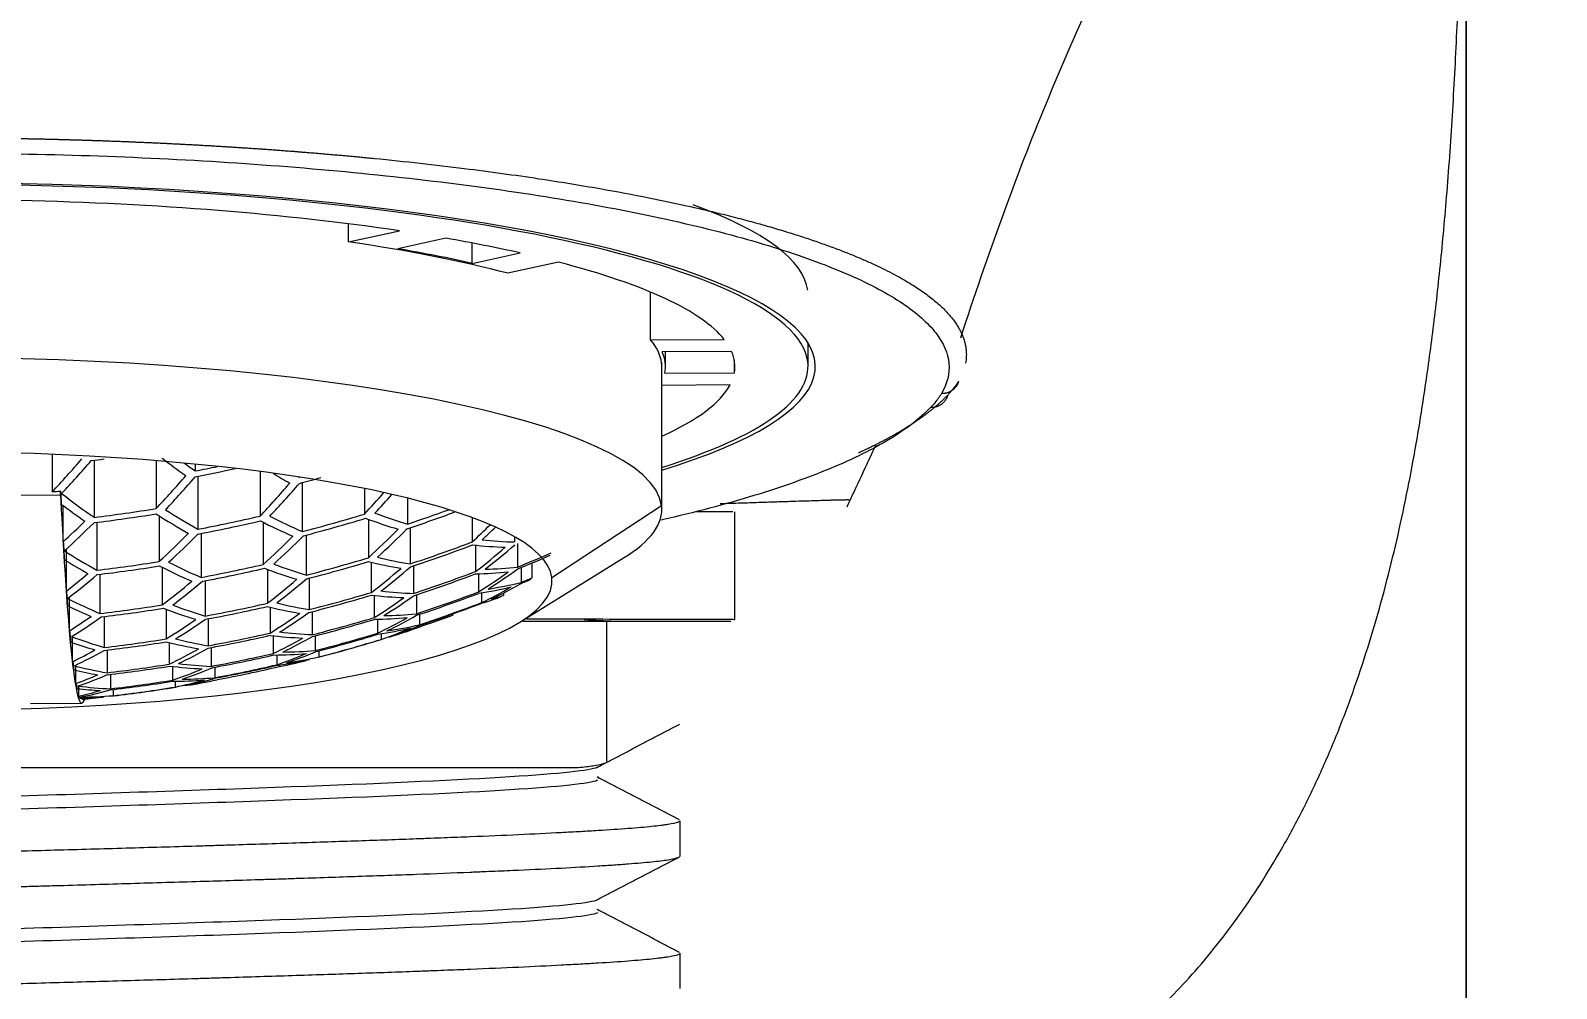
# Model space of a CAD drawing. Extents: x 13676 to 14719, y -16741 to -16132.
# Drawn here: x 14193.46 to 14214.33, y -16432.85 to -16419.74 of the extents above; entities that cross this region are included whole.
import ezdxf

# ---------------------------------------------------------------- set-up
doc = ezdxf.new("R2010")
doc.units = 0
doc.header["$MEASUREMENT"] = 0
doc.layers.get('0').update_dxf_attribs({"color": 3, "linetype": 'CONTINUOUS'})
doc.layers.get('DEFPOINTS').update_dxf_attribs({"linetype": 'CONTINUOUS'})
doc.layers.add('DIM_', color=6, linetype='CONTINUOUS', lineweight=9)
doc.styles.get("Standard").update_dxf_attribs({"font": 'Gulim.ttf'})
doc.dimstyles.new('사본(2) STANDARD', dxfattribs={"dimscale": 0, "dimtxt": 5, "dimasz": 5, "dimexe": 1.25, "dimexo": 0.625, "dimgap": 1.5, "dimtad": 3, "dimtih": 1, "dimtoh": 1, "dimdec": 1, "dimzin": 9, "dimdsep": 46, "dimtxsty": 'Standard', "dimcen": 2.5, "dimclrd": 5, "dimclre": 5, "dimclrt": 5, "dimadec": 0, "dimazin": 0, "dimtfac": 1, "dimtdec": 1, "dimtmove": 0, "dimatfit": 3, "dimfxl": 1.25, "dimtfill": 1, "dimtolj": 1, "dimtzin": 0, "dimarcsym": 0})

# ---------------------------------------------------------------- blocks, each defined once
blk = doc.blocks.new('*D48')
at = {"layer": 'DEFPOINTS', "color": 0, "transparency": 16777216}
for p in [(14212.596, -16368.229), (14248.137, -16368.229), (14216.598, -16536.829)]:
    blk.add_point(p, dxfattribs=at)
at = {"layer": 'DIM_', "color": 5, "lineweight": -2, "transparency": 16777216}
for p, q in [((14213.221, -16368.229), (14249.387, -16368.229)), ((14248.137, -16373.229), (14248.137, -16448.459)), ((14248.137, -16531.829), (14248.137, -16456.599)), ((14217.223, -16536.829), (14249.387, -16536.829))]:
    blk.add_line(p, q, dxfattribs=at)
at = {"layer": 'DIM_', "color": 5, "transparency": 16777216}
for points in [[(14247.304, -16373.229), (14248.97, -16373.229), (14248.137, -16368.229)], [(14247.304, -16531.829), (14248.97, -16531.829), (14248.137, -16536.829)]]:
    blk.add_solid(points, dxfattribs=at)
at = {"layer": 'DIM_', "color": 5, "transparency": 16777216, "insert": (14248.137, -16452.529), "char_height": 5, "attachment_point": 5, "bg_fill": 3, "box_fill_scale": 1.25, "bg_fill_color": 256, "bg_fill_true_color": 13158600, "bg_fill_transparency": 0}
blk.add_mtext('\\A1;168.6', dxfattribs=at)

msp = doc.modelspace()

# ---------------------------------------------------------------- linework, layer by layer
at = {"linetype": 'Continuous', "lineweight": 18}
for p, q in [((14213.098, -16529.617), (14213.098, -16407.829)), ((14213.098, -16529.617), (14213.098, -16409.38)), ((14197.813, -16422.635), (14197.813, -16422.387)), ((14197.813, -16422.635), (14198.509, -16422.482)), ((14199.144, -16422.584), (14198.489, -16422.728)), ((14199.505, -16422.928), (14199.505, -16422.65)), ((14199.505, -16422.928), (14200.16, -16422.785)), ((14200.685, -16422.911), (14199.99, -16423.064)), ((14201.942, -16423.975), (14201.942, -16423.32)), ((14201.942, -16423.975), (14202.952, -16423.969)), ((14204.098, -16424.341), (14204.098, -16424.018)), ((14203.054, -16424.135), (14202.102, -16424.14)), ((14202.148, -16424.341), (14202.148, -16424.14)), ((14203.091, -16424.426), (14203.091, -16424.256)), ((14202.098, -16426.297), (14202.098, -16424.341)), ((14202.139, -16424.431), (14203.091, -16424.426)), ((14203.031, -16424.592), (14202.098, -16424.598)), ((14193.762, -16425.542), (14193.762, -16426.055)), ((14194.334, -16425.623), (14194.334, -16426.404)), ((14195.183, -16425.628), (14195.183, -16426.283)), ((14195.717, -16425.676), (14195.717, -16425.769)), ((14195.754, -16425.842), (14195.754, -16426.566)), ((14196.604, -16425.777), (14196.604, -16426.387)), ((14197.137, -16425.852), (14197.137, -16425.865)), ((14197.18, -16425.929), (14197.18, -16426.599)), ((14193.174, -16426.102), (14193.874, -16426.098)), ((14193.874, -16426.098), (14193.874, -16426.044)), ((14198.03, -16426.009), (14198.03, -16426.359)), ((14198.619, -16426.142), (14198.619, -16426.496)), ((14193.911, -16426.74), (14193.911, -16426.244)), ((14195.221, -16426.381), (14195.221, -16427.009)), ((14203.098, -16427.801), (14203.098, -16426.329)), ((14194.371, -16426.472), (14194.371, -16427.128)), ((14196.646, -16426.473), (14196.646, -16427.05)), ((14198.086, -16426.431), (14198.086, -16426.957)), ((14198.655, -16426.546), (14198.655, -16427.041)), ((14199.504, -16426.408), (14199.504, -16426.741)), ((14195.797, -16426.625), (14195.797, -16427.226)), ((14197.236, -16426.646), (14197.236, -16427.194)), ((14199.551, -16426.785), (14199.551, -16427.147)), ((14200.085, -16426.67), (14200.085, -16426.741)), ((14200.124, -16426.764), (14200.124, -16427.085)), ((14193.954, -16427.413), (14193.954, -16426.838)), ((14200.155, -16427.839), (14201.576, -16426.96)), ((14194.414, -16427.183), (14194.414, -16427.721)), ((14195.264, -16427.089), (14195.264, -16427.603)), ((14196.703, -16427.116), (14196.703, -16427.58)), ((14198.125, -16427.019), (14198.125, -16427.432)), ((14198.701, -16427.068), (14198.701, -16427.446)), ((14199.591, -16427.177), (14199.591, -16427.425)), ((14200.173, -16427.091), (14200.173, -16427.295)), ((14200.322, -16427.03), (14200.322, -16427.233)), ((14195.853, -16427.271), (14195.853, -16427.755)), ((14197.276, -16427.237), (14197.276, -16427.667)), ((14193.997, -16427.957), (14193.997, -16427.492)), ((14196.742, -16427.635), (14196.742, -16427.988)), ((14198.165, -16427.473), (14198.165, -16427.775)), ((14198.741, -16427.464), (14198.741, -16427.725)), ((14199.633, -16427.438), (14199.633, -16427.571)), ((14199.932, -16427.441), (14199.932, -16427.472)), ((14194.471, -16427.763), (14194.471, -16428.186)), ((14195.32, -16427.664), (14195.32, -16428.069)), ((14195.893, -16427.793), (14195.893, -16428.163)), ((14197.316, -16427.694), (14197.316, -16428.01)), ((14198.208, -16427.8), (14198.208, -16427.991)), ((14198.784, -16427.731), (14198.784, -16427.874)), ((14199.239, -16427.726), (14199.239, -16427.745)), ((14201.348, -16429.745), (14201.348, -16427.829)), ((14194.04, -16428.38), (14194.04, -16428.026)), ((14196.782, -16428.024), (14196.782, -16428.268)), ((14197.359, -16428.026), (14197.359, -16428.227)), ((14198.258, -16427.997), (14198.258, -16428.074)), ((14198.835, -16427.866), (14198.835, -16427.886)), ((14194.51, -16428.22), (14194.51, -16428.531)), ((14195.359, -16428.118), (14195.359, -16428.414)), ((14195.933, -16428.186), (14195.933, -16428.444)), ((14197.409, -16428.23), (14197.409, -16428.314)), ((14194.084, -16428.678), (14194.084, -16428.427)), ((14195.407, -16428.444), (14195.407, -16428.633)), ((14195.983, -16428.456), (14195.983, -16428.599)), ((14196.832, -16428.287), (14196.832, -16428.422)), ((14196.867, -16428.425), (14196.867, -16428.447)), ((14194.557, -16428.552), (14194.557, -16428.751)), ((14195.442, -16428.648), (14195.442, -16428.726)), ((14194.126, -16428.849), (14194.126, -16428.707)), ((14194.169, -16428.895), (14194.169, -16428.86)), ((14194.592, -16428.761), (14194.592, -16428.845)), ((14193.464, -16428.953), (14194.163, -16428.949)), ((14202.348, -16431.039), (14202.348, -16430.556)), ((14202.348, -16432.852), (14202.348, -16432.37))]:
    msp.add_line(p, q, dxfattribs=at)
at = {"linetype": 'Continuous', "lineweight": 13}
for p, q in [((14213.098, -16408.334), (14213.098, -16529.617)), ((14204.094, -16424.011), (14204.094, -16424.275)), ((14202.095, -16424.286), (14202.095, -16426.242)), ((14200.595, -16427.228), (14202.095, -16426.242))]:
    msp.add_line(p, q, dxfattribs=at)
at = {"linetype": 'Continuous', "lineweight": 18}
for start, end in [(287.3216, 287.8484), (283.71, 284.1792), (279.6109, 280.0701), (275.9144, 276.3868)]:
    msp.add_arc((14192.098, -16407.921), 21.077, start, end, dxfattribs=at)
for centre, major_axis, ratio, start_param, end_param in [((14192.098, -16424.341), (-12, 0), 0.207912, 3.168086, 6.309678), ((14192.098, -16424.341), (-12.1, 0), 0.207912, 2.54361, 4.712389), ((14192.098, -16424.341), (11, 0), 0.207912, 0.948681, 1.460499), ((14192.098, -16423.363), (-12, 0), 0.207912, 3.168086, 3.659205), ((14192.098, -16424.341), (11, 0), 0.207912, 0.748212, 0.875571), ((14192.098, -16424.341), (-10, 0), 0.207912, 3.802916, 4.104052), ((14192.098, -16424.341), (10.05, 0), 0.207912, 0.742183, 0.881599), ((14192.098, -16424.341), (11, 0), 0.207912, 0.163283, 0.675101), ((14192.098, -16424.341), (-10, 0), 0.207912, 3.168086, 3.318654), ((14192.098, -16426.297), (-10, 0), 0.207912, 3.168086, 6.309678), ((14192.098, -16424.341), (10, 0), 0.207912, 6.283183, 6.309678), ((14192.098, -16424.341), (12, 0), 0.207912, 5.69746, 6.309678), ((14192.098, -16424.341), (10.05, 0), 0.207912, 6.23997, 6.379386), ((14192.098, -16424.341), (11, 0), 0.207912, 6.245999, 6.373358), ((14192.098, -16424.341), (11, 0), 0.207912, 5.85349, 6.172888), ((14192.098, -16427.275), (-8.5, 0), 0.207912, 3.168086, 4.591288), ((14190.612, -16407.753), (2.355, 20.876), 0.466463, 3.698608, 3.741546), ((14190.738, -16407.768), (-2.356, -20.887), 0.466463, 0.557042, 0.599958), ((14191.907, -16406.418), (-19.638, -2.503), 0.977804, 1.567771, 1.576732), ((14197.572, -16407.223), (-2.539, 19.913), 0.511342, 2.675456, 2.707112), ((14197.7, -16407.207), (2.533, -19.865), 0.511342, 5.833728, 5.848303), ((14191.928, -16406.587), (-19.914, -2.538), 0.977804, 1.63667, 1.664687), ((14191.924, -16406.556), (19.866, 2.532), 0.977804, 4.779023, 4.79448), ((14192.032, -16407.914), (2.362, 20.944), 0.466463, 3.697743, 3.740529), ((14192.161, -16407.928), (-2.362, -20.944), 0.466463, 0.555974, 0.598757), ((14193.455, -16408.074), (2.356, 20.888), 0.466463, 3.698453, 3.741365), ((14193.587, -16408.089), (-2.355, -20.876), 0.466463, 0.557042, 0.599981), ((14198.259, -16407.135), (-2.504, 19.64), 0.511342, 2.754061, 2.776205), ((14191.95, -16406.755), (-20.154, -2.569), 0.977804, 1.705308, 1.720329), ((14191.924, -16406.557), (-19.868, -2.532), 0.977804, 1.538704, 1.544327), ((14194.048, -16407.91), (0.116, -20.986), 0.025911, 5.755558, 5.772776), ((14194.048, -16407.91), (0.116, -21.039), 0.025911, 5.756392, 6.360479), ((14196.317, -16407.383), (2.591, -20.323), 0.511342, 5.810178, 5.852579), ((14194.881, -16408.235), (2.336, 20.706), 0.466463, 3.701353, 3.729775), ((14195.022, -16408.251), (-2.333, -20.681), 0.466463, 0.560545, 0.58536), ((14196.189, -16407.399), (-2.596, 20.358), 0.511342, 2.680589, 2.711314), ((14191.95, -16406.755), (-20.153, -2.569), 0.977804, 1.564378, 1.606625), ((14191.946, -16406.724), (20.112, 2.563), 0.977804, 4.706502, 4.74884), ((14196.876, -16407.312), (-2.57, 20.155), 0.511342, 2.737, 2.779246), ((14197.004, -16407.296), (2.564, -20.113), 0.511342, 5.878322, 5.920658), ((14191.989, -16407.061), (20.501, 2.613), 0.977804, 4.842424, 4.885167), ((14198.397, -16407.118), (2.496, -19.58), 0.511342, 6.017295, 6.060361), ((14192.014, -16407.264), (-20.671, -2.635), 0.977804, 1.76927, 1.8022), ((14192.01, -16407.23), (20.645, 2.631), 0.977804, 4.911677, 4.940455), ((14192.098, -16426.297), (10, 0), 0.207912, 5.958654, 6.309678), ((14191.319, -16407.833), (2.36, 20.925), 0.466463, 3.639906, 3.670403), ((14191.447, -16407.848), (-2.361, -20.931), 0.466463, 0.486709, 0.528587), ((14191.967, -16406.893), (20.323, 2.59), 0.977804, 4.774394, 4.816793), ((14191.971, -16406.924), (-20.358, -2.595), 0.977804, 1.632445, 1.674767), ((14197.568, -16407.224), (-2.539, 19.915), 0.511342, 2.805616, 2.848063), ((14197.696, -16407.207), (2.533, -19.867), 0.511342, 5.947051, 5.989601), ((14191.993, -16407.092), (-20.53, -2.617), 0.977804, 1.701121, 1.743806), ((14198.269, -16407.134), (-2.503, 19.635), 0.511342, 2.875763, 2.918708), ((14195.603, -16408.316), (2.32, 20.565), 0.466463, 3.633173, 3.675859), ((14195.735, -16408.331), (-2.317, -20.536), 0.466463, 0.491152, 0.533894), ((14197.029, -16408.477), (2.277, 20.188), 0.466463, 3.63722, 3.663645), ((14197.161, -16408.492), (-2.273, -20.147), 0.466463, 0.496581, 0.516123), ((14194.048, -16407.91), (0.116, -20.986), 0.025911, 5.825755, 5.852806), ((14192.741, -16407.993), (2.361, 20.931), 0.466463, 3.628297, 3.670175), ((14192.873, -16408.008), (-2.36, -20.925), 0.466463, 0.486774, 0.528664), ((14194.167, -16408.154), (2.348, 20.813), 0.466463, 3.629746, 3.671881), ((14194.309, -16408.17), (-2.346, -20.794), 0.466463, 0.488724, 0.530904), ((14192.053, -16407.57), (20.84, 2.656), 0.977804, 4.908148, 4.951086), ((14192.057, -16407.599), (-20.851, -2.658), 0.977804, 1.766582, 1.809498), ((14198.263, -16407.135), (-2.504, 19.638), 0.511342, 3.018196, 3.061576), ((14198.391, -16407.119), (2.497, -19.583), 0.511342, 6.16013, 6.203701), ((14197.874, -16408.572), (-2.245, -19.9), 0.466463, 0.427795, 0.471217), ((14195.621, -16407.472), (2.614, -20.501), 0.511342, 5.881327, 5.922845), ((14195.498, -16407.488), (-2.617, 20.53), 0.511342, 2.751443, 2.781553), ((14191.989, -16407.061), (20.501, 2.613), 0.977804, 4.70397, 4.745487), ((14192.032, -16407.398), (20.758, 2.646), 0.977804, 4.839857, 4.882036), ((14197.694, -16407.208), (2.533, -19.868), 0.511342, 6.088173, 6.130722), ((14197.742, -16408.558), (2.25, 19.948), 0.466463, 3.568986, 3.612299), ((14192.118, -16408.073), (20.895, 2.663), 0.977804, 4.978438, 5.002141), ((14192.122, -16408.104), (-20.889, -2.662), 0.977804, 1.836957, 1.859926), ((14192.032, -16407.914), (2.362, 20.944), 0.466463, 3.571252, 3.601208), ((14192.16, -16407.928), (-2.362, -20.944), 0.466463, 0.418309, 0.459475), ((14191.993, -16407.092), (-20.53, -2.617), 0.977804, 1.562212, 1.603669), ((14196.185, -16407.4), (-2.596, 20.359), 0.511342, 2.807621, 2.849137), ((14196.313, -16407.384), (2.591, -20.324), 0.511342, 5.949058, 5.990646), ((14192.01, -16407.23), (20.645, 2.631), 0.977804, 4.771427, 4.813135), ((14192.014, -16407.261), (-20.669, -2.634), 0.977804, 1.630299, 1.671964), ((14196.886, -16407.311), (-2.569, 20.151), 0.511342, 2.876313, 2.918158), ((14197.014, -16407.294), (2.564, -20.11), 0.511342, 6.017862, 6.059794), ((14192.036, -16407.431), (-20.776, -2.648), 0.977804, 1.697843, 1.73998), ((14197.572, -16407.223), (-2.539, 19.913), 0.511342, 2.946267, 2.988717), ((14196.316, -16408.397), (2.3, 20.394), 0.466463, 3.564784, 3.607108), ((14196.448, -16408.412), (-2.296, -20.358), 0.466463, 0.423519, 0.46592), ((14192.096, -16407.905), (20.907, 2.665), 0.977804, 4.907283, 4.950069), ((14192.1, -16407.936), (-20.907, -2.665), 0.977804, 1.765514, 1.808297), ((14197.571, -16407.223), (-2.539, 19.914), 0.511342, 3.087095, 3.130405), ((14198.451, -16408.638), (2.219, 19.674), 0.466463, 3.499893, 3.54327), ((14197.699, -16407.207), (2.533, -19.866), 0.511342, 6.229448, 6.272574), ((14198.582, -16408.652), (-2.213, -19.619), 0.466463, 0.358642, 0.402143), ((14192.098, -16427.275), (8.5, 0), 0.207912, 3.168086, 6.309678), ((14194.048, -16407.91), (0.116, -20.986), 0.025911, 5.904786, 5.931418), ((14193.454, -16408.074), (2.356, 20.888), 0.466463, 3.560392, 3.601674), ((14193.596, -16408.09), (-2.355, -20.875), 0.466463, 0.419243, 0.460552), ((14194.89, -16408.236), (2.336, 20.705), 0.466463, 3.562352, 3.604017), ((14195.022, -16408.251), (-2.333, -20.681), 0.466463, 0.420577, 0.462287), ((14197.008, -16407.295), (2.564, -20.111), 0.511342, 6.156927, 6.199265), ((14192.139, -16408.242), (20.851, 2.658), 0.977804, 4.907993, 4.950905), ((14196.88, -16407.311), (-2.57, 20.153), 0.511342, 3.155733, 3.199272), ((14199.164, -16408.718), (2.184, 19.361), 0.466463, 3.429466, 3.473211), ((14197.007, -16407.295), (2.564, -20.112), 0.511342, 0.014688, 0.058989), ((14199.295, -16408.733), (-2.177, -19.299), 0.466463, 0.288091, 0.331259), ((14192.165, -16408.444), (-20.758, -2.646), 0.977804, 1.839224, 1.845269), ((14192.161, -16408.413), (20.775, 2.648), 0.977804, 4.981135, 4.988841), ((14192.098, -16426.786), (-8.5, 0), 0.207912, 2.867632, 2.886055), ((14194.93, -16407.56), (2.632, -20.646), 0.511342, 5.950461, 5.991398), ((14194.806, -16407.576), (-2.635, 20.669), 0.511342, 2.820285, 2.849996), ((14192.032, -16407.398), (20.758, 2.646), 0.977804, 4.70253, 4.743524), ((14195.631, -16407.471), (2.614, -20.499), 0.511342, 6.01826, 6.059395), ((14192.053, -16407.567), (20.839, 2.656), 0.977804, 4.770375, 4.811685), ((14192.057, -16407.599), (-20.851, -2.658), 0.977804, 1.628483, 1.669766), ((14196.189, -16407.399), (-2.596, 20.358), 0.511342, 2.945195, 2.986713), ((14196.317, -16407.383), (2.591, -20.323), 0.511342, 6.086872, 6.128462), ((14192.075, -16407.737), (20.889, 2.662), 0.977804, 4.838051, 4.879943), ((14192.079, -16407.767), (-20.895, -2.663), 0.977804, 1.696249, 1.738127), ((14196.88, -16407.311), (-2.569, 20.153), 0.511342, 3.014803, 3.05705), ((14197.025, -16408.477), (2.277, 20.19), 0.466463, 3.496852, 3.539099), ((14197.157, -16408.492), (-2.273, -20.148), 0.466463, 0.35544, 0.397776), ((14192.143, -16408.273), (-20.84, -2.656), 0.977804, 1.766582, 1.809521), ((14192.182, -16408.579), (20.67, 2.635), 0.977804, 4.910893, 4.954229), ((14192.186, -16408.612), (-20.645, -2.631), 0.977804, 1.770085, 1.813486), ((14196.058, -16407.398), (-2.692, 20.371), 0.524698, 3.226387, 3.24705), ((14196.184, -16407.381), (2.687, -20.336), 0.524698, 0.084798, 0.100808), ((14192.098, -16426.786), (-8.5, 0), 0.207912, 2.721693, 2.743008), ((14192.745, -16407.994), (2.361, 20.931), 0.466463, 3.50381, 3.533431), ((14192.883, -16408.01), (-2.36, -20.925), 0.466463, 0.35134, 0.392076), ((14192.036, -16407.429), (-20.775, -2.648), 0.977804, 1.561505, 1.602467), ((14195.503, -16407.487), (-2.617, 20.528), 0.511342, 2.876697, 2.917773), ((14194.177, -16408.156), (2.348, 20.811), 0.466463, 3.493557, 3.534519), ((14194.309, -16408.17), (-2.346, -20.794), 0.466463, 0.351675, 0.39267), ((14195.603, -16408.316), (2.32, 20.565), 0.466463, 3.494545, 3.536004), ((14195.731, -16408.331), (-2.317, -20.537), 0.466463, 0.353253, 0.394771), ((14192.118, -16408.073), (20.895, 2.663), 0.977804, 4.837837, 4.879715), ((14192.122, -16408.104), (-20.889, -2.662), 0.977804, 1.696314, 1.738204), ((14196.189, -16407.399), (-2.596, 20.358), 0.511342, 3.08287, 3.125192), ((14197.738, -16408.557), (2.25, 19.95), 0.466463, 3.428035, 3.470482), ((14196.316, -16407.383), (2.591, -20.323), 0.511342, 6.224819, 6.267218), ((14197.869, -16408.572), (-2.245, -19.902), 0.466463, 0.286497, 0.329047), ((14192.225, -16408.918), (20.358, 2.595), 0.977804, 4.916405, 4.937293), ((14194.048, -16407.91), (0.116, -20.986), 0.025911, 5.982763, 6.008491), ((14194.248, -16407.647), (2.646, -20.757), 0.511342, 6.018516, 6.05914), ((14192.096, -16407.905), (20.907, 2.665), 0.977804, 4.769581, 4.810748), ((14192.1, -16407.936), (-20.907, -2.665), 0.977804, 1.627849, 1.669015), ((14195.498, -16407.488), (-2.617, 20.53), 0.511342, 3.012637, 3.054094), ((14195.625, -16407.471), (2.614, -20.5), 0.511342, 6.154395, 6.195912), ((14196.444, -16408.411), (-2.297, -20.359), 0.466463, 0.285452, 0.327041), ((14192.161, -16408.41), (20.777, 2.648), 0.977804, 4.839286, 4.881421), ((14192.165, -16408.444), (-20.758, -2.646), 0.977804, 1.698264, 1.740444), ((14195.498, -16407.488), (-2.617, 20.53), 0.511342, 3.151545, 3.194231), ((14198.461, -16408.639), (2.219, 19.67), 0.466463, 3.357391, 3.400335), ((14195.624, -16407.471), (2.614, -20.501), 0.511342, 0.009664, 0.052406), ((14198.593, -16408.654), (-2.213, -19.615), 0.466463, 0.215738, 0.258803), ((14194.934, -16407.559), (2.632, -20.645), 0.511342, 0.078917, 0.122318), ((14194.121, -16407.663), (-2.649, 20.774), 0.511342, 2.887263, 2.91753), ((14193.464, -16408.075), (2.356, 20.887), 0.466463, 3.43637, 3.466606), ((14193.596, -16408.09), (-2.355, -20.875), 0.466463, 0.284124, 0.324679), ((14192.075, -16407.735), (20.889, 2.662), 0.977804, 4.702473, 4.743208), ((14192.079, -16407.768), (-20.895, -2.663), 0.977804, 1.560655, 1.601378), ((14194.806, -16407.576), (-2.635, 20.669), 0.511342, 2.944475, 2.985366), ((14194.89, -16408.236), (2.336, 20.705), 0.466463, 3.426103, 3.466994), ((14194.934, -16407.559), (2.632, -20.645), 0.511342, 6.086121, 6.127058), ((14195.018, -16408.25), (-2.333, -20.682), 0.466463, 0.2847, 0.325637), ((14196.312, -16408.396), (2.301, 20.395), 0.466463, 3.426961, 3.468477), ((14194.934, -16407.559), (2.632, -20.645), 0.511342, 6.221852, 6.26356), ((14197.167, -16408.493), (-2.272, -20.145), 0.466463, 0.216304, 0.258237), ((14192.208, -16408.781), (-20.501, -2.613), 0.977804, 1.700692, 1.743434), ((14192.204, -16408.75), (20.53, 2.617), 0.977804, 4.842713, 4.885399), ((14194.048, -16407.91), (0.116, -20.986), 0.025911, 6.06085, 6.086499), ((14193.551, -16407.736), (2.657, -20.839), 0.511342, 6.085681, 6.126237), ((14192.118, -16408.074), (20.895, 2.663), 0.977804, 4.702248, 4.742971), ((14192.122, -16408.107), (-20.889, -2.662), 0.977804, 1.56088, 1.601616), ((14194.115, -16407.664), (-2.649, 20.775), 0.511342, 3.011929, 3.052891), ((14194.242, -16407.648), (2.647, -20.758), 0.511342, 6.152955, 6.193948), ((14195.741, -16408.332), (-2.316, -20.535), 0.466463, 0.216703, 0.257838), ((14192.139, -16408.242), (20.851, 2.658), 0.977804, 4.769932, 4.811214), ((14192.143, -16408.275), (-20.839, -2.656), 0.977804, 1.628783, 1.670092), ((14192.186, -16408.612), (-20.645, -2.631), 0.977804, 1.630117, 1.671827), ((14192.182, -16408.581), (20.669, 2.634), 0.977804, 4.771892, 4.813557), ((14192.225, -16408.918), (20.358, 2.595), 0.977804, 4.774324, 4.816648), ((14194.806, -16407.576), (-2.635, 20.669), 0.511342, 3.080724, 3.122389), ((14194.109, -16407.665), (-2.649, 20.776), 0.511342, 3.148268, 3.190405), ((14197.035, -16408.478), (2.277, 20.186), 0.466463, 3.35794, 3.399786), ((14197.742, -16408.558), (2.25, 19.948), 0.466463, 3.287381, 3.329831), ((14194.242, -16407.648), (2.647, -20.758), 0.511342, 0.007097, 0.049276), ((14193.423, -16407.752), (-2.658, 20.85), 0.511342, 2.954742, 2.984978), ((14194.183, -16408.156), (2.347, 20.811), 0.466463, 3.368891, 3.399158), ((14194.048, -16407.91), (0.116, -20.986), 0.025911, 6.138858, 6.164586), ((14194.315, -16408.171), (-2.346, -20.793), 0.466463, 0.216958, 0.257582), ((14192.165, -16408.444), (-20.758, -2.646), 0.977804, 1.561215, 1.60221), ((14192.161, -16408.413), (20.775, 2.648), 0.977804, 4.703097, 4.744059), ((14193.417, -16407.753), (-2.658, 20.851), 0.511342, 3.078907, 3.120191), ((14195.609, -16408.317), (2.32, 20.564), 0.466463, 3.358325, 3.399401), ((14196.316, -16408.397), (2.3, 20.394), 0.466463, 3.289385, 3.330903), ((14193.551, -16407.736), (2.657, -20.839), 0.511342, 6.2208, 6.26211), ((14196.448, -16408.412), (-2.296, -20.358), 0.466463, 0.147636, 0.189227), ((14192.854, -16407.825), (2.663, -20.889), 0.511342, 0.00529, 0.047182), ((14192.726, -16407.841), (-2.664, 20.895), 0.511342, 3.022182, 3.051803), ((14192.86, -16407.824), (2.663, -20.889), 0.511342, 6.152897, 6.193633), ((14194.89, -16408.236), (2.336, 20.705), 0.466463, 3.301913, 3.331623), ((14194.048, -16407.91), (0.116, -20.986), 0.025911, 6.215931, 6.24208), ((14192.039, -16407.929), (-2.666, 20.907), 0.511342, 3.089205, 3.11944), ((14195.022, -16408.251), (-2.333, -20.681), 0.466463, 0.14904, 0.189978), ((14192.162, -16407.913), (2.666, -20.907), 0.511342, 6.220006, 6.261173), ((14195.603, -16408.316), (2.32, 20.565), 0.466463, 3.23307, 3.263462), ((14192.204, -16408.75), (20.53, 2.617), 0.977804, 4.704085, 4.745544), ((14192.208, -16408.78), (-20.502, -2.613), 0.977804, 1.562793, 1.604311)]:
    msp.add_ellipse(centre, major_axis=major_axis, ratio=ratio, start_param=start_param, end_param=end_param, dxfattribs=at)
at = {"linetype": 'Continuous', "lineweight": 13}
msp.add_open_spline([(14201.887, -16435.807), (14202.102, -16435.791), (14202.579, -16435.748), (14203.312, -16435.658), (14204.09, -16435.526), (14204.869, -16435.349), (14205.644, -16435.117), (14206.413, -16434.819), (14207.172, -16434.443), (14207.917, -16433.973), (14208.641, -16433.397), (14209.338, -16432.703), (14209.996, -16431.883), (14210.501, -16431.094), (14210.878, -16430.392), (14211.146, -16429.824), (14211.389, -16429.241), (14211.607, -16428.646), (14211.803, -16428.04), (14211.978, -16427.425), (14212.133, -16426.803), (14212.271, -16426.176), (14212.376, -16425.629), (14212.457, -16425.16), (14212.519, -16424.766), (14212.579, -16424.354), (14212.636, -16423.924), (14212.691, -16423.476), (14212.741, -16423.009), (14212.789, -16422.522), (14212.834, -16422.007), (14212.875, -16421.467), (14212.912, -16420.906), (14212.945, -16420.336), (14212.973, -16419.756), (14212.998, -16419.167), (14213.015, -16418.678), (14213.027, -16418.288), (14213.035, -16417.997), (14213.043, -16417.691), (14213.05, -16417.37), (14213.057, -16417.034), (14213.063, -16416.683), (14213.069, -16416.316), (14213.074, -16415.933), (14213.079, -16415.535), (14213.083, -16415.12), (14213.086, -16414.688), (14213.089, -16414.239), (14213.092, -16413.773), (14213.094, -16413.289), (14213.095, -16412.905), (14213.096, -16412.627), (14213.096, -16412.461), (14213.096, -16412.294), (14213.097, -16412.127), (14213.097, -16411.959), (14213.097, -16411.791), (14213.097, -16411.622), (14213.097, -16411.453), (14213.098, -16411.284), (14213.098, -16411.114), (14213.098, -16410.944), (14213.098, -16410.773), (14213.098, -16410.601), (14213.098, -16410.43), (14213.098, -16410.257), (14213.098, -16410.085), (14213.098, -16409.912), (14213.098, -16409.738), (14213.098, -16409.564), (14213.098, -16409.39), (14213.098, -16409.215), (14213.098, -16409.039), (14213.098, -16408.864), (14213.098, -16408.687), (14213.098, -16408.511), (14213.098, -16408.393), (14213.098, -16408.334)], degree=3, knots=[0, 0, 0, 0, 0.018589, 0.04175, 0.065743, 0.090649, 0.116588, 0.143732, 0.17231, 0.202619, 0.234975, 0.269609, 0.306614, 0.346015, 0.367542, 0.388931, 0.410155, 0.431191, 0.452017, 0.47261, 0.492951, 0.51302, 0.532797, 0.544448, 0.556502, 0.568964, 0.581839, 0.595135, 0.608856, 0.623011, 0.637604, 0.653332, 0.669173, 0.685128, 0.701197, 0.717383, 0.733687, 0.741202, 0.749074, 0.757305, 0.765901, 0.774864, 0.784201, 0.793915, 0.804011, 0.814495, 0.825373, 0.836651, 0.848335, 0.860431, 0.872948, 0.885894, 0.890165, 0.894444, 0.898733, 0.903031, 0.907337, 0.911653, 0.915978, 0.920312, 0.924656, 0.929009, 0.933371, 0.937743, 0.942125, 0.946516, 0.950917, 0.955329, 0.95975, 0.964181, 0.968622, 0.973073, 0.977535, 0.982007, 0.986489, 0.990982, 0.995486, 1, 1, 1, 1], dxfattribs=at)
at = {"linetype": 'Continuous', "lineweight": 18}
for points, degree, knots in [([(14206.187, -16423.947), (14206.557, -16422.809), (14207.142, -16421.19), (14208.028, -16419.182), (14208.452, -16418.273), (14208.666, -16417.836)], 3, [0, 0, 0, 0, 0.486544, 0.738486, 1, 1, 1, 1]), ([(14192.1, -16421.208), (14192.118, -16421.208), (14192.155, -16421.208), (14192.212, -16421.209), (14192.268, -16421.209), (14192.324, -16421.209), (14192.381, -16421.209), (14192.438, -16421.209), (14192.495, -16421.21), (14192.552, -16421.21), (14192.61, -16421.21), (14192.668, -16421.211), (14192.726, -16421.211), (14192.784, -16421.212), (14192.842, -16421.212), (14192.901, -16421.213), (14192.959, -16421.214), (14193.018, -16421.215), (14193.077, -16421.215), (14193.137, -16421.216), (14193.196, -16421.217), (14193.256, -16421.218), (14193.316, -16421.219), (14193.376, -16421.22), (14193.436, -16421.222), (14193.496, -16421.223), (14193.557, -16421.224), (14193.618, -16421.225), (14193.679, -16421.227), (14193.74, -16421.228), (14193.801, -16421.23), (14193.862, -16421.231), (14193.924, -16421.233), (14193.986, -16421.235), (14194.048, -16421.236), (14194.11, -16421.238), (14194.172, -16421.24), (14194.234, -16421.242), (14194.297, -16421.244), (14194.36, -16421.246), (14194.422, -16421.248), (14194.485, -16421.25), (14194.549, -16421.253), (14194.612, -16421.255), (14194.675, -16421.257), (14194.739, -16421.26), (14194.802, -16421.262), (14194.866, -16421.265), (14194.93, -16421.268), (14194.994, -16421.271), (14195.058, -16421.273), (14195.123, -16421.276), (14195.187, -16421.279), (14195.252, -16421.282), (14195.317, -16421.285), (14195.381, -16421.288), (14195.446, -16421.292), (14195.511, -16421.295), (14195.576, -16421.298), (14195.642, -16421.302), (14195.707, -16421.305), (14195.772, -16421.309), (14195.838, -16421.313), (14195.903, -16421.316), (14195.969, -16421.32), (14196.035, -16421.324), (14196.101, -16421.328), (14196.167, -16421.332), (14196.233, -16421.336), (14196.299, -16421.341), (14196.365, -16421.345), (14196.431, -16421.349), (14196.498, -16421.354), (14196.564, -16421.358), (14196.631, -16421.363), (14196.697, -16421.367), (14196.764, -16421.372), (14196.83, -16421.377), (14196.897, -16421.382), (14196.964, -16421.387), (14197.03, -16421.392), (14197.097, -16421.397), (14197.164, -16421.403), (14197.231, -16421.408), (14197.298, -16421.413), (14197.365, -16421.419), (14197.432, -16421.425), (14197.499, -16421.43), (14197.566, -16421.436), (14197.633, -16421.442), (14197.7, -16421.448), (14197.767, -16421.454), (14197.834, -16421.46), (14197.901, -16421.466), (14197.968, -16421.472), (14198.035, -16421.479), (14198.102, -16421.485), (14198.567, -16421.531), (14199.359, -16421.619), (14200.383, -16421.76), (14201.219, -16421.896), (14201.889, -16422.022), (14202.41, -16422.132), (14202.801, -16422.223), (14203.102, -16422.298), (14203.351, -16422.364), (14203.583, -16422.43), (14203.802, -16422.495), (14204.009, -16422.56), (14204.205, -16422.626), (14204.389, -16422.691), (14204.562, -16422.756), (14204.724, -16422.821), (14204.876, -16422.886), (14205.018, -16422.95), (14205.15, -16423.013), (14205.273, -16423.076), (14205.386, -16423.139), (14205.491, -16423.2), (14205.587, -16423.261), (14205.676, -16423.321), (14205.756, -16423.381), (14205.829, -16423.439), (14205.895, -16423.496), (14205.955, -16423.552), (14206.008, -16423.608), (14206.055, -16423.662), (14206.096, -16423.715), (14206.132, -16423.767), (14206.163, -16423.817), (14206.189, -16423.867), (14206.21, -16423.915), (14206.228, -16423.962), (14206.242, -16424.007), (14206.252, -16424.051), (14206.258, -16424.094), (14206.262, -16424.136), (14206.264, -16424.176), (14206.262, -16424.214), (14206.259, -16424.251), (14206.255, -16424.277), (14206.253, -16424.291), (14206.252, -16424.293)], 3, [0, 0, 0, 0, 0.002431, 0.004872, 0.007321, 0.00978, 0.012249, 0.014726, 0.017212, 0.019708, 0.022213, 0.024727, 0.02725, 0.029782, 0.032324, 0.034874, 0.037433, 0.040002, 0.042579, 0.045166, 0.047762, 0.050366, 0.05298, 0.055602, 0.058234, 0.060874, 0.063523, 0.066182, 0.068849, 0.071524, 0.074209, 0.076903, 0.079605, 0.082316, 0.085036, 0.087765, 0.090502, 0.093248, 0.096003, 0.098766, 0.101539, 0.104319, 0.107109, 0.109906, 0.112713, 0.115528, 0.118352, 0.121184, 0.124024, 0.126873, 0.129731, 0.132597, 0.135471, 0.138354, 0.141245, 0.144144, 0.147052, 0.149968, 0.152892, 0.155825, 0.158766, 0.161715, 0.164672, 0.167638, 0.170612, 0.173593, 0.176583, 0.179582, 0.182588, 0.185602, 0.188624, 0.191655, 0.194693, 0.19774, 0.200794, 0.203857, 0.206927, 0.210006, 0.213092, 0.216186, 0.219288, 0.222398, 0.225516, 0.228642, 0.231776, 0.234917, 0.238066, 0.241223, 0.244388, 0.247561, 0.250741, 0.25393, 0.257126, 0.260329, 0.263541, 0.26676, 0.269987, 0.273222, 0.33404, 0.387598, 0.434047, 0.473497, 0.506021, 0.531666, 0.550463, 0.567773, 0.584807, 0.601565, 0.618047, 0.634252, 0.650182, 0.665836, 0.681215, 0.696319, 0.711147, 0.725701, 0.73998, 0.753984, 0.767714, 0.781169, 0.794349, 0.807254, 0.819883, 0.832237, 0.844315, 0.856115, 0.867638, 0.878881, 0.889845, 0.900527, 0.910926, 0.92104, 0.930869, 0.940409, 0.949658, 0.958615, 0.967277, 0.975642, 0.983706, 0.991467, 0.998922, 1, 1, 1, 1]), ([(14206.159, -16424.539), (14206.156, -16424.544), (14206.151, -16424.552), (14206.142, -16424.565), (14206.133, -16424.579), (14206.123, -16424.592), (14206.114, -16424.606), (14206.103, -16424.619), (14206.093, -16424.633), (14206.082, -16424.647), (14206.071, -16424.661), (14206.059, -16424.675), (14206.047, -16424.689), (14206.034, -16424.704), (14206.021, -16424.718), (14206.012, -16424.728), (14206.008, -16424.733)], 3, [0, 0, 0, 0, 0.067078, 0.134779, 0.203116, 0.272101, 0.341748, 0.412069, 0.483075, 0.554776, 0.627181, 0.700297, 0.77413, 0.848687, 0.923975, 1, 1, 1, 1]), ([(14205.774, -16424.901), (14205.632, -16425.049), (14205.264, -16425.335), (14204.446, -16425.74), (14203.39, -16426.114), (14202.546, -16426.337), (14202.095, -16426.441), (14202.093, -16426.441)], 3, [0, 0, 0, 0, 0.249707, 0.499415, 0.749122, 0.998829, 1, 1, 1, 1]), ([(14206.008, -16424.733), (14206.004, -16424.737), (14205.996, -16424.745), (14205.984, -16424.756), (14205.972, -16424.768), (14205.96, -16424.78), (14205.948, -16424.793), (14205.935, -16424.805), (14205.922, -16424.817), (14205.908, -16424.829), (14205.895, -16424.842), (14205.881, -16424.854), (14205.867, -16424.866), (14205.852, -16424.879), (14205.838, -16424.891), (14205.823, -16424.904), (14205.808, -16424.916), (14205.792, -16424.929), (14205.776, -16424.942), (14205.76, -16424.954), (14205.744, -16424.967), (14205.728, -16424.98), (14205.711, -16424.993), (14205.694, -16425.005), (14205.676, -16425.018), (14205.659, -16425.031), (14205.641, -16425.044), (14205.623, -16425.057), (14205.605, -16425.069), (14205.586, -16425.082), (14205.567, -16425.095), (14205.548, -16425.108), (14205.529, -16425.121), (14205.509, -16425.134), (14205.489, -16425.147), (14205.469, -16425.159), (14205.449, -16425.172), (14205.428, -16425.185), (14205.408, -16425.198), (14205.387, -16425.211), (14205.365, -16425.224), (14205.315, -16425.254), (14205.232, -16425.301), (14205.111, -16425.366), (14204.982, -16425.432), (14204.873, -16425.485), (14204.807, -16425.516), (14204.788, -16425.524)], 3, [0, 0, 0, 0, 0.014937, 0.029941, 0.045009, 0.060139, 0.07533, 0.090579, 0.105883, 0.121242, 0.136652, 0.152112, 0.16762, 0.183174, 0.198771, 0.214411, 0.23009, 0.245809, 0.261563, 0.277353, 0.293175, 0.309029, 0.324913, 0.340825, 0.356763, 0.372727, 0.388714, 0.404724, 0.420754, 0.436804, 0.452872, 0.468957, 0.485058, 0.501173, 0.517301, 0.533441, 0.549592, 0.565753, 0.581922, 0.598099, 0.614283, 0.630472, 0.712189, 0.795304, 0.879781, 0.96559, 1, 1, 1, 1]), ([(14204.674, -16426.168), (14204.674, -16426.168), (14204.673, -16426.168), (14204.672, -16426.168), (14204.671, -16426.168), (14204.669, -16426.167), (14204.667, -16426.167), (14204.664, -16426.167), (14204.661, -16426.167), (14204.657, -16426.167), (14204.651, -16426.167), (14204.645, -16426.166), (14204.637, -16426.166), (14204.627, -16426.166), (14204.615, -16426.167), (14204.6, -16426.167), (14204.581, -16426.167), (14204.558, -16426.168), (14204.53, -16426.168), (14204.495, -16426.169), (14204.452, -16426.17), (14204.399, -16426.172), (14204.332, -16426.174), (14204.249, -16426.176), (14204.144, -16426.18), (14204.011, -16426.184), (14203.845, -16426.189), (14203.647, -16426.196), (14203.423, -16426.203), (14203.179, -16426.211), (14202.999, -16426.217), (14202.903, -16426.22), (14202.898, -16426.22)], 3, [0, 0, 0, 0, 0.009139, 0.020154, 0.031103, 0.042024, 0.052977, 0.064122, 0.075885, 0.088765, 0.102993, 0.118552, 0.135489, 0.153975, 0.174226, 0.196444, 0.220846, 0.247701, 0.277323, 0.310084, 0.346413, 0.386815, 0.431943, 0.482592, 0.539586, 0.60448, 0.678591, 0.758406, 0.838082, 0.917309, 0.996136, 1, 1, 1, 1]), ([(14203.071, -16426.329), (14203.025, -16426.329), (14202.896, -16426.329), (14202.729, -16426.329), (14202.605, -16426.329), (14202.573, -16426.329)], 3, [0, 0, 0, 0, 0.298114, 0.818831, 1, 1, 1, 1]), ([(14203.041, -16427.829), (14203.04, -16427.829), (14203.039, -16427.829), (14203.037, -16427.829), (14203.035, -16427.829), (14203.027, -16427.829), (14202.991, -16427.829), (14202.912, -16427.829), (14202.775, -16427.829), (14202.67, -16427.829), (14202.537, -16427.829), (14202.427, -16427.829), (14202.37, -16427.829), (14202.308, -16427.829), (14202.266, -16427.829), (14202.245, -16427.829), (14202.136, -16427.829), (14201.95, -16427.829), (14201.634, -16427.829), (14201.399, -16427.829), (14201.152, -16427.829), (14200.893, -16427.829), (14200.609, -16427.829), (14200.388, -16427.829), (14200.312, -16427.829), (14200.222, -16427.829), (14200.209, -16427.829), (14200.196, -16427.829)], 3, [0, 0, 0, 0, 0.009572, 0.009572, 0.031415, 0.031415, 0.075102, 0.24985, 0.24985, 0.337224, 0.424598, 0.424598, 0.468285, 0.490129, 0.490129, 0.511972, 0.511972, 0.599346, 0.68672, 0.774095, 0.774095, 0.861469, 0.948843, 0.948843, 0.99253, 0.99253, 1, 1, 1, 1]), ([(14200.254, -16427.793), (14200.263, -16427.793), (14200.272, -16427.793), (14200.356, -16427.793), (14200.429, -16427.793), (14200.787, -16427.794), (14201.051, -16427.795), (14201.533, -16427.796), (14201.752, -16427.796), (14202.046, -16427.796), (14202.139, -16427.796), (14202.247, -16427.797), (14202.268, -16427.797), (14202.31, -16427.797), (14202.331, -16427.797), (14202.391, -16427.797), (14202.43, -16427.797), (14202.615, -16427.798), (14202.736, -16427.798), (14202.88, -16427.799), (14202.922, -16427.799), (14202.992, -16427.8), (14203.021, -16427.8), (14203.054, -16427.8), (14203.063, -16427.8), (14203.079, -16427.8), (14203.085, -16427.801), (14203.095, -16427.801), (14203.098, -16427.801), (14203.098, -16427.801)], 3, [0, 0, 0, 0, 0.004956, 0.004956, 0.045919, 0.045919, 0.20977, 0.20977, 0.373621, 0.373621, 0.455547, 0.455547, 0.476028, 0.476028, 0.496509, 0.496509, 0.537472, 0.537472, 0.701323, 0.701323, 0.783249, 0.783249, 0.865174, 0.865174, 0.906137, 0.906137, 0.9471, 0.9471, 1, 1, 1, 1]), ([(14182.974, -16430.691), (14183.026, -16430.664), (14183.468, -16430.594), (14185.44, -16430.48), (14189.026, -16430.35), (14193.225, -16430.22), (14197.199, -16430.09), (14200.156, -16429.96), (14201.095, -16429.87), (14201.216, -16429.823), (14201.223, -16429.819)], 3, [0, 0, 0, 0, 0.092226, 0.241394, 0.390561, 0.539729, 0.688896, 0.838064, 0.987232, 1, 1, 1, 1]), ([(14186.976, -16429.829), (14187.968, -16429.829), (14189.031, -16429.829), (14190.102, -16429.829), (14191.21, -16429.829), (14192.323, -16429.829), (14194.482, -16429.829), (14195.493, -16429.829), (14196.51, -16429.829), (14197.39, -16429.829), (14198.276, -16429.829), (14199.707, -16429.829), (14200.202, -16429.829), (14200.703, -16429.829), (14200.958, -16429.829)], 2, [0, 0, 0, 0.125, 0.125, 0.25, 0.25, 0.375, 0.5, 0.5, 0.625, 0.625, 0.75, 0.875, 0.875, 1, 1, 1]), ([(14200.959, -16429.829), (14201.037, -16429.82), (14201.102, -16429.812), (14201.211, -16429.796), (14201.253, -16429.788), (14201.306, -16429.774), (14201.322, -16429.768), (14201.333, -16429.762)], 3, [0, 0, 0, 0, 0.372787, 0.372787, 0.745573, 0.745573, 1, 1, 1, 1]), ([(14182.974, -16430.868), (14183.028, -16430.842), (14183.471, -16430.772), (14185.44, -16430.658), (14189.026, -16430.528), (14193.225, -16430.398), (14197.199, -16430.268), (14200.156, -16430.138), (14201.096, -16430.048), (14201.216, -16430.001), (14201.223, -16429.997)], 3, [0, 0, 0, 0, 0.09175, 0.24096, 0.390171, 0.539381, 0.688591, 0.837802, 0.987012, 1, 1, 1, 1]), ([(14202.348, -16430.556), (14202.348, -16430.564), (14202.337, -16430.571), (14202.289, -16430.588), (14202.246, -16430.598), (14202.178, -16430.609), (14202.17, -16430.61), (14202.154, -16430.612), (14202.13, -16430.616), (14202.067, -16430.624), (14202.004, -16430.632), (14201.867, -16430.646), (14201.76, -16430.655), (14201.516, -16430.674), (14201.378, -16430.683), (14201.149, -16430.697), (14201.069, -16430.702), (14200.942, -16430.709), (14200.899, -16430.711), (14200.811, -16430.716), (14200.767, -16430.718), (14200.54, -16430.73), (14200.345, -16430.74), (14199.931, -16430.759), (14199.712, -16430.768), (14199.364, -16430.783), (14199.244, -16430.787), (14199.061, -16430.794), (14198.968, -16430.798), (14198.873, -16430.801), (14198.809, -16430.804), (14198.777, -16430.805), (14198.488, -16430.816), (14198.222, -16430.825), (14197.672, -16430.843), (14197.389, -16430.853), (14196.807, -16430.872), (14196.507, -16430.882), (14196.121, -16430.893), (14196.044, -16430.896), (14195.887, -16430.901), (14195.809, -16430.903), (14195.572, -16430.91), (14195.413, -16430.915), (14194.934, -16430.929), (14194.289, -16430.948), (14193.63, -16430.966), (14193.131, -16430.98), (14192.964, -16430.985), (14192.712, -16430.992), (14192.628, -16430.995), (14192.501, -16430.998), (14192.459, -16430.999), (14192.375, -16431.002), (14191.995, -16431.013), (14191.618, -16431.023), (14190.951, -16431.042), (14190.621, -16431.052), (14189.963, -16431.07), (14189.637, -16431.08), (14189.231, -16431.091), (14189.15, -16431.094), (14188.989, -16431.098), (14188.908, -16431.101), (14188.668, -16431.108), (14188.51, -16431.113), (14188.039, -16431.127), (14187.731, -16431.137), (14187.43, -16431.146)], 3, [0, 0, 0, 0, 0.039454, 0.039454, 0.087481, 0.087481, 0.093484, 0.093484, 0.099488, 0.111495, 0.135508, 0.135508, 0.183536, 0.183536, 0.231563, 0.231563, 0.255577, 0.255577, 0.267583, 0.267583, 0.27959, 0.27959, 0.327618, 0.327618, 0.375645, 0.375645, 0.399659, 0.399659, 0.411665, 0.417669, 0.417669, 0.423672, 0.423672, 0.4717, 0.4717, 0.519727, 0.519727, 0.567754, 0.567754, 0.579761, 0.579761, 0.591768, 0.591768, 0.615781, 0.615781, 0.663809, 0.711836, 0.711836, 0.73585, 0.73585, 0.747857, 0.747857, 0.75386, 0.75386, 0.759863, 0.807891, 0.807891, 0.855918, 0.855918, 0.903945, 0.903945, 0.915952, 0.915952, 0.927959, 0.927959, 0.951973, 0.951973, 1, 1, 1, 1]), ([(14187.43, -16431.628), (14187.731, -16431.619), (14188.038, -16431.61), (14188.663, -16431.591), (14188.98, -16431.581), (14189.465, -16431.567), (14189.628, -16431.562), (14189.875, -16431.555), (14189.957, -16431.553), (14190.123, -16431.548), (14190.206, -16431.545), (14190.621, -16431.533), (14190.953, -16431.524), (14191.619, -16431.505), (14191.952, -16431.496), (14192.62, -16431.477), (14192.955, -16431.468), (14193.332, -16431.457), (14193.374, -16431.456), (14193.458, -16431.454), (14193.499, -16431.453), (14193.625, -16431.449), (14193.875, -16431.442), (14194.122, -16431.435), (14194.613, -16431.42), (14195.258, -16431.401), (14195.883, -16431.383), (14196.344, -16431.369), (14196.497, -16431.364), (14196.724, -16431.357), (14196.799, -16431.355), (14196.949, -16431.35), (14197.023, -16431.347), (14197.39, -16431.336), (14197.674, -16431.326), (14198.222, -16431.307), (14198.487, -16431.298), (14198.996, -16431.279), (14199.241, -16431.269), (14199.505, -16431.259), (14199.534, -16431.257), (14199.592, -16431.255), (14199.678, -16431.251), (14199.875, -16431.243), (14200.035, -16431.236), (14200.347, -16431.222), (14200.54, -16431.213), (14200.901, -16431.194), (14201.068, -16431.185), (14201.298, -16431.17), (14201.371, -16431.166), (14201.475, -16431.158), (14201.509, -16431.156), (14201.575, -16431.151), (14201.607, -16431.149), (14201.76, -16431.137), (14201.867, -16431.127), (14202.049, -16431.109), (14202.125, -16431.1), (14202.214, -16431.086), (14202.24, -16431.081), (14202.273, -16431.074), (14202.288, -16431.07), (14202.3, -16431.067), (14202.308, -16431.064), (14202.312, -16431.063), (14202.337, -16431.054), (14202.348, -16431.046), (14202.348, -16431.039)], 3, [0, 0, 0, 0, 0.048056, 0.048056, 0.096112, 0.096112, 0.12014, 0.12014, 0.132154, 0.132154, 0.144168, 0.144168, 0.192225, 0.192225, 0.240281, 0.240281, 0.288337, 0.288337, 0.294344, 0.294344, 0.300351, 0.300351, 0.312365, 0.336393, 0.336393, 0.384449, 0.432505, 0.432505, 0.456533, 0.456533, 0.468547, 0.468547, 0.480561, 0.480561, 0.528617, 0.528617, 0.576674, 0.576674, 0.62473, 0.62473, 0.630737, 0.630737, 0.636744, 0.648758, 0.672786, 0.672786, 0.720842, 0.720842, 0.768898, 0.768898, 0.792926, 0.792926, 0.80494, 0.80494, 0.816954, 0.816954, 0.86501, 0.86501, 0.913066, 0.913066, 0.937095, 0.937095, 0.949109, 0.955116, 0.955116, 0.961123, 0.961123, 1, 1, 1, 1]), ([(14182.974, -16432.505), (14183.022, -16432.48), (14183.43, -16432.412), (14185.302, -16432.3), (14188.841, -16432.17), (14193.029, -16432.04), (14197.032, -16431.91), (14200.052, -16431.78), (14201.072, -16431.688), (14201.213, -16431.639), (14201.224, -16431.633)], 3, [0, 0, 0, 0, 0.085168, 0.234272, 0.383375, 0.532478, 0.681582, 0.830685, 0.979789, 1, 1, 1, 1]), ([(14182.973, -16432.683), (14183.02, -16432.658), (14183.427, -16432.59), (14185.302, -16432.478), (14188.841, -16432.348), (14193.029, -16432.218), (14197.032, -16432.088), (14200.052, -16431.958), (14201.071, -16431.866), (14201.212, -16431.817), (14201.223, -16431.811)], 3, [0, 0, 0, 0, 0.085722, 0.234794, 0.383865, 0.532936, 0.682008, 0.831079, 0.980151, 1, 1, 1, 1]), ([(14202.348, -16432.37), (14202.348, -16432.378), (14202.337, -16432.385), (14202.289, -16432.402), (14202.246, -16432.412), (14202.178, -16432.423), (14202.17, -16432.424), (14202.154, -16432.426), (14202.13, -16432.43), (14202.067, -16432.438), (14202.004, -16432.446), (14201.867, -16432.46), (14201.76, -16432.469), (14201.516, -16432.488), (14201.378, -16432.497), (14201.149, -16432.511), (14201.069, -16432.516), (14200.942, -16432.523), (14200.899, -16432.525), (14200.811, -16432.53), (14200.767, -16432.532), (14200.54, -16432.544), (14200.345, -16432.554), (14199.931, -16432.573), (14199.712, -16432.582), (14199.364, -16432.597), (14199.244, -16432.601), (14199.061, -16432.608), (14198.968, -16432.612), (14198.873, -16432.615), (14198.809, -16432.618), (14198.777, -16432.619), (14198.488, -16432.63), (14198.222, -16432.639), (14197.672, -16432.658), (14197.389, -16432.667), (14196.807, -16432.686), (14196.507, -16432.695), (14196.121, -16432.707), (14196.044, -16432.71), (14195.887, -16432.715), (14195.809, -16432.717), (14195.572, -16432.724), (14195.413, -16432.729), (14194.934, -16432.743), (14194.289, -16432.762), (14193.63, -16432.78), (14193.131, -16432.794), (14192.964, -16432.799), (14192.712, -16432.806), (14192.628, -16432.809), (14192.501, -16432.812), (14192.459, -16432.813), (14192.375, -16432.816), (14191.995, -16432.827), (14191.618, -16432.837), (14190.951, -16432.856), (14190.621, -16432.866), (14189.963, -16432.884), (14189.637, -16432.894), (14189.231, -16432.905), (14189.15, -16432.908), (14188.989, -16432.912), (14188.908, -16432.915), (14188.668, -16432.922), (14188.51, -16432.927), (14188.039, -16432.941), (14187.731, -16432.951), (14187.43, -16432.96)], 3, [0, 0, 0, 0, 0.039454, 0.039454, 0.087482, 0.087482, 0.093485, 0.093485, 0.099488, 0.111495, 0.135509, 0.135509, 0.183536, 0.183536, 0.231563, 0.231563, 0.255577, 0.255577, 0.267584, 0.267584, 0.279591, 0.279591, 0.327618, 0.327618, 0.375645, 0.375645, 0.399659, 0.399659, 0.411666, 0.417669, 0.417669, 0.423673, 0.423673, 0.4717, 0.4717, 0.519727, 0.519727, 0.567754, 0.567754, 0.579761, 0.579761, 0.591768, 0.591768, 0.615782, 0.615782, 0.663809, 0.711836, 0.711836, 0.73585, 0.73585, 0.747857, 0.747857, 0.75386, 0.75386, 0.759864, 0.807891, 0.807891, 0.855918, 0.855918, 0.903945, 0.903945, 0.915952, 0.915952, 0.927959, 0.927959, 0.951973, 0.951973, 1, 1, 1, 1])]:
    msp.add_open_spline(points, degree=degree, knots=knots, dxfattribs=at)
at = {"linetype": 'Continuous', "lineweight": 13}
for points in [[(14192.1, -16421.418), (14192.751, -16421.418), (14194.04, -16421.437), (14195.949, -16421.522), (14197.786, -16421.664), (14199.519, -16421.859), (14201.11, -16422.103), (14202.526, -16422.393), (14203.734, -16422.723), (14204.71, -16423.085), (14205.434, -16423.472), (14205.891, -16423.878), (14206.071, -16424.297), (14206.003, -16424.573), (14205.923, -16424.711)], [(14205.923, -16424.711), (14205.91, -16424.732), (14205.881, -16424.774), (14205.831, -16424.838), (14205.794, -16424.88), (14205.774, -16424.901)]]:
    msp.add_open_spline(points, degree=3, dxfattribs=at)
at = {"linetype": 'Continuous', "lineweight": 18}
for points, weights in [([(14206.159, -16424.539), (14206.129, -16424.648), (14206.038, -16424.714), (14205.923, -16424.711)], [1.11489015661, 0.961682694869, 0.961703283897, 1.11495192369]), ([(14206.008, -16424.733), (14205.978, -16424.841), (14205.888, -16424.906), (14205.774, -16424.901)], [1.11452710729, 0.961889933845, 0.961824325784, 1.1143302831])]:
    msp.add_rational_spline(points, weights, degree=3, dxfattribs=at)
for points, degree in [([(14204.631, -16426.259), (14204.765, -16425.973), (14204.898, -16425.689), (14205.032, -16425.405)], 3), ([(14201.45, -16427.829), (14201.321, -16427.822), (14201.183, -16427.815), (14201.037, -16427.808)], 3), ([(14201.218, -16429.822), (14201.78, -16429.529), (14202.342, -16429.236)], 2), ([(14202.34, -16430.544), (14201.778, -16430.251), (14201.216, -16429.958)], 2), ([(14201.24, -16429.981), (14201.241, -16429.975), (14201.236, -16429.968), (14201.223, -16429.962)], 3), ([(14201.217, -16431.636), (14201.779, -16431.343), (14202.341, -16431.05)], 2), ([(14202.34, -16432.359), (14201.778, -16432.065), (14201.216, -16431.772)], 2), ([(14201.24, -16431.793), (14201.24, -16431.788), (14201.234, -16431.782), (14201.223, -16431.776)], 3)]:
    msp.add_open_spline(points, degree=degree, dxfattribs=at)

# ---------------------------------------------------------------- next in the draw order: dimensions: what is measured, and where the dimension line sits
at = {"layer": 'DIM_'}
dim = msp.add_linear_dim(base=(14248.137, -16368.229), p1=(14216.598, -16536.829), p2=(14212.596, -16368.229), angle=90, dimstyle='사본(2) STANDARD', override={"dimscale": 1, "dimtad": 0}, dxfattribs=at)
dim.commit()
dim.dimension.update_dxf_attribs({"geometry": '*D48', "text_midpoint": (14248.137, -16452.529)})

doc.saveas('drawing.dxf')
